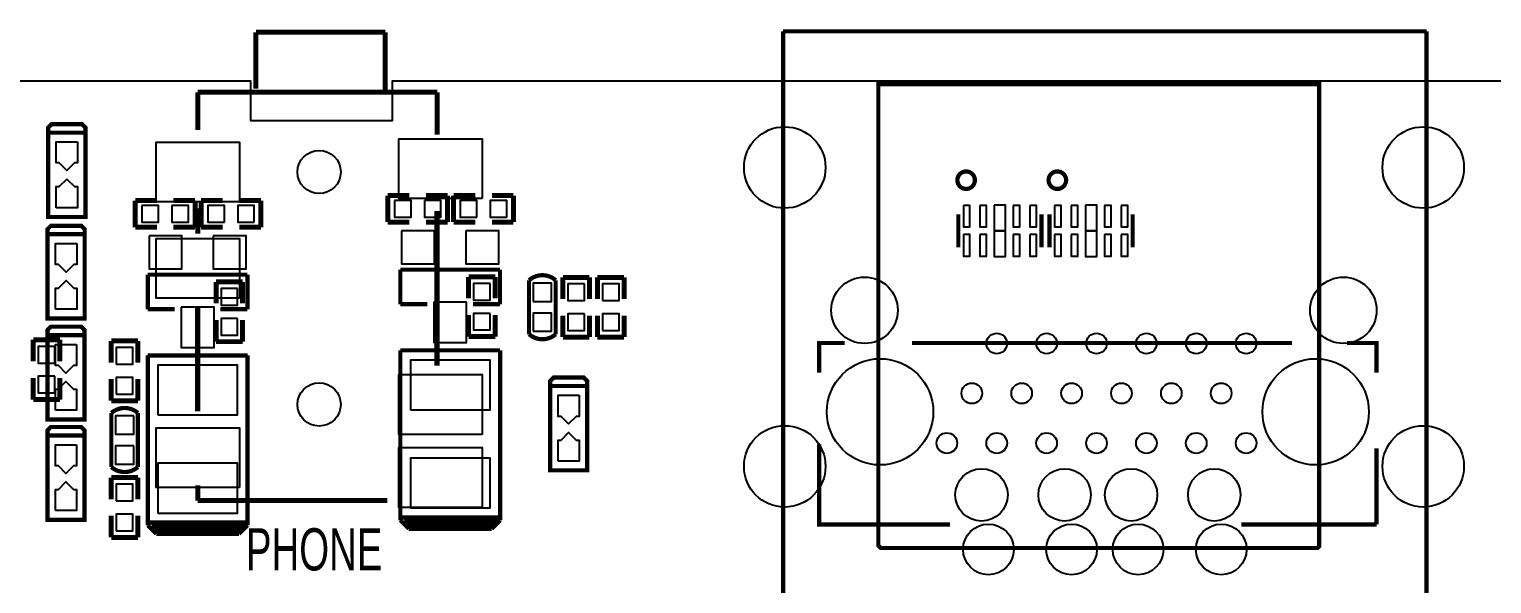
# Model space of a CAD drawing. Extents: x -118 to 7078, y 0 to 4366.
# Drawn here: x 1394 to 3125, y 3619 to 4277 of the extents above; entities that cross this region are included whole.
import ezdxf

# ---------------------------------------------------------------- set-up
doc = ezdxf.new("R2010")
doc.units = 0
doc.header["$MEASUREMENT"] = 0
for name, color, linetype in [('BG_OUTLINE', 254, 'CONTINUOUS'), ('BG_SILKSCREEN_TOP', 7, 'CONTINUOUS'), ('PG_SILKSCREEN_BOTTOM', 85, 'CONTINUOUS'), ('PG_SILKSCREEN_TOP', 85, 'CONTINUOUS'), ('PIN_BOTTOM', 5, 'CONTINUOUS'), ('PIN_TOP', 92, 'CONTINUOUS')]:
    doc.layers.add(name, color=color, linetype=linetype)

msp = doc.modelspace()

# ---------------------------------------------------------------- linework, layer by layer
at = {"layer": 'BG_OUTLINE'}
msp.add_lwpolyline([(-118.11, 4056.352), (-118.11, 157.158, 0.414214), (39.048, 0), (6929.835, 0, 0.378859), (7078.22, 148.385), (7078.22, 4054.613, 0.42493), (6917.834, 4215), (6557, 4214.999), (6557, 3842), (5999, 3842), (5999, 4214.998), (1823, 4214.987), (1823, 4168), (1656, 4168), (1656, 4214.987), (1205, 4214.986), (1205, 4168), (1038, 4168), (1038, 4214.986), (40.538, 4214.985, 0.418755)], format="xyb", close=True, dxfattribs=at)
at = {"layer": 'PG_SILKSCREEN_BOTTOM'}
for points in [[(2513.11, 4097.6, 5, 5, 1), (2492.37, 4097.6, 5, 5, 1), (2513.11, 4097.6, 5, 5, 0)], [(2621.11, 4097.6, 5, 5, 1), (2600.37, 4097.6, 5, 5, 1), (2621.11, 4097.6, 5, 5, 0)], [(1518.967, 4073.35, 5.909, 5.909, 0), (1544.557, 4073.35, 5.909, 5.909, 0)], [(1518.967, 4041.854, 5.909, 5.909, 0), (1518.967, 4073.35, 5.909, 5.909, 0)], [(1589.825, 4073.35, 5.909, 5.909, 0), (1564.235, 4073.35, 5.909, 5.909, 0)], [(1589.825, 4041.854, 5.909, 5.909, 0), (1589.825, 4073.35, 5.909, 5.909, 0)], [(1596.971, 4073.348, 5.909, 5.909, 0), (1596.971, 4041.852, 5.909, 5.909, 0)], [(1622.561, 4073.348, 5.909, 5.909, 0), (1596.971, 4073.348, 5.909, 5.909, 0)], [(1642.239, 4073.348, 5.909, 5.909, 0), (1667.829, 4073.348, 5.909, 5.909, 0)], [(1667.829, 4073.348, 5.909, 5.909, 0), (1667.829, 4041.852, 5.909, 5.909, 0)], [(1817.973, 4079.349, 5.909, 5.909, 0), (1843.563, 4079.349, 5.909, 5.909, 0)], [(1817.973, 4047.853, 5.909, 5.909, 0), (1817.973, 4079.349, 5.909, 5.909, 0)], [(1888.831, 4079.349, 5.909, 5.909, 0), (1863.241, 4079.349, 5.909, 5.909, 0)], [(1888.831, 4047.853, 5.909, 5.909, 0), (1888.831, 4079.349, 5.909, 5.909, 0)], [(1895.97, 4079.348, 5.909, 5.909, 0), (1895.97, 4047.852, 5.909, 5.909, 0)], [(1921.56, 4079.348, 5.909, 5.909, 0), (1895.97, 4079.348, 5.909, 5.909, 0)], [(1941.238, 4079.348, 5.909, 5.909, 0), (1966.828, 4079.348, 5.909, 5.909, 0)], [(1966.828, 4079.348, 5.909, 5.909, 0), (1966.828, 4047.852, 5.909, 5.909, 0)], [(2493.531, 4017.911, 5, 5, 0), (2493.531, 4057.281, 5, 5, 0)], [(2591.949, 4017.911, 5, 5, 0), (2591.949, 4057.281, 5, 5, 0)], [(2601.531, 4017.911, 5, 5, 0), (2601.531, 4057.281, 5, 5, 0)], [(2699.949, 4017.911, 5, 5, 0), (2699.949, 4057.281, 5, 5, 0)], [(1544.557, 4041.854, 5.909, 5.909, 0), (1518.967, 4041.854, 5.909, 5.909, 0)], [(1564.235, 4041.854, 5.909, 5.909, 0), (1589.825, 4041.854, 5.909, 5.909, 0)], [(1596.971, 4041.852, 5.909, 5.909, 0), (1622.561, 4041.852, 5.909, 5.909, 0)], [(1667.829, 4041.852, 5.909, 5.909, 0), (1642.239, 4041.852, 5.909, 5.909, 0)], [(1843.563, 4047.853, 5.909, 5.909, 0), (1817.973, 4047.853, 5.909, 5.909, 0)], [(1863.241, 4047.853, 5.909, 5.909, 0), (1888.831, 4047.853, 5.909, 5.909, 0)], [(1895.97, 4047.852, 5.909, 5.909, 0), (1921.56, 4047.852, 5.909, 5.909, 0)], [(1966.828, 4047.852, 5.909, 5.909, 0), (1941.238, 4047.852, 5.909, 5.909, 0)], [(1533.837, 3944.598, 5, 5, 0), (1533.837, 3985.598, 5, 5, 0)], [(1533.837, 3985.598, 5, 5, 0), (1651.837, 3985.598, 5, 5, 0)], [(1651.837, 3985.598, 5, 5, 0), (1651.837, 3944.598, 5, 5, 0)], [(1832.837, 3950.601, 5, 5, 0), (1832.837, 3991.601, 5, 5, 0)], [(1832.837, 3991.601, 5, 5, 0), (1950.837, 3991.601, 5, 5, 0)], [(1913.652, 3983.029, 5.909, 5.909, 0), (1945.148, 3983.029, 5.909, 5.909, 0)], [(1913.652, 3957.439, 5.909, 5.909, 0), (1913.652, 3983.029, 5.909, 5.909, 0)], [(1945.148, 3983.029, 5.909, 5.909, 0), (1945.148, 3957.439, 5.909, 5.909, 0)], [(1950.837, 3991.601, 5, 5, 0), (1950.837, 3950.601, 5, 5, 0)], [(1985.252, 3956.839, 5, 5, 0), (1985.252, 3979, 5, 5, -0.37791), (2016.748, 3979, 5, 5, 0)], [(2025.252, 3982.429, 5.909, 5.909, 0), (2056.748, 3982.429, 5.909, 5.909, 0)], [(2025.252, 3956.839, 5.909, 5.909, 0), (2025.252, 3982.429, 5.909, 5.909, 0)], [(2056.748, 3982.429, 5.909, 5.909, 0), (2056.748, 3956.839, 5.909, 5.909, 0)], [(2066.252, 3982.429, 5.909, 5.909, 0), (2066.252, 3956.839, 5.909, 5.909, 0)], [(2097.748, 3982.429, 5.909, 5.909, 0), (2066.252, 3982.429, 5.909, 5.909, 0)], [(2097.748, 3956.839, 5.909, 5.909, 0), (2097.748, 3982.429, 5.909, 5.909, 0)], [(1614.652, 3977.029, 5.909, 5.909, 0), (1646.148, 3977.029, 5.909, 5.909, 0)], [(1614.652, 3951.439, 5.909, 5.909, 0), (1614.652, 3977.029, 5.909, 5.909, 0)], [(1646.148, 3977.029, 5.909, 5.909, 0), (1646.148, 3951.439, 5.909, 5.909, 0)], [(2016.748, 3979, 5, 5, 0), (2016.748, 3956.839, 5, 5, 0)], [(1864.837, 3950.601, 5, 5, 0), (1832.837, 3950.601, 5, 5, 0)], [(1950.837, 3950.601, 5, 5, 0), (1918.837, 3950.601, 5, 5, 0)], [(2016.748, 3956.839, 5, 5, 0), (2016.748, 3915, 5, 5, -0.37791), (1985.252, 3915, 5, 5, 0)], [(1985.252, 3915, 5, 5, 0), (1985.252, 3956.839, 5, 5, 0)], [(1565.837, 3944.598, 5, 5, 0), (1533.837, 3944.598, 5, 5, 0)], [(1614.652, 3931.761, 5.909, 5.909, 0), (1614.652, 3906.171, 5.909, 5.909, 0)], [(1651.837, 3944.598, 5, 5, 0), (1619.837, 3944.598, 5, 5, 0)], [(1646.148, 3906.171, 5.909, 5.909, 0), (1646.148, 3931.761, 5.909, 5.909, 0)], [(1913.652, 3937.761, 5.909, 5.909, 0), (1913.652, 3912.171, 5.909, 5.909, 0)], [(1945.148, 3912.171, 5.909, 5.909, 0), (1945.148, 3937.761, 5.909, 5.909, 0)], [(2025.252, 3937.161, 5.909, 5.909, 0), (2025.252, 3911.571, 5.909, 5.909, 0)], [(2056.748, 3911.571, 5.909, 5.909, 0), (2056.748, 3937.161, 5.909, 5.909, 0)], [(2066.252, 3911.571, 5.909, 5.909, 0), (2066.252, 3937.161, 5.909, 5.909, 0)], [(2097.748, 3937.161, 5.909, 5.909, 0), (2097.748, 3911.571, 5.909, 5.909, 0)], [(1913.652, 3912.171, 5.909, 5.909, 0), (1945.148, 3912.171, 5.909, 5.909, 0)], [(2025.252, 3911.571, 5.909, 5.909, 0), (2056.748, 3911.571, 5.909, 5.909, 0)], [(2097.748, 3911.571, 5.909, 5.909, 0), (2066.252, 3911.571, 5.909, 5.909, 0)], [(1398.252, 3908.429, 5.909, 5.909, 0), (1429.748, 3908.429, 5.909, 5.909, 0)], [(1398.252, 3882.839, 5.909, 5.909, 0), (1398.252, 3908.429, 5.909, 5.909, 0)], [(1429.748, 3908.429, 5.909, 5.909, 0), (1429.748, 3882.839, 5.909, 5.909, 0)], [(1490.651, 3907.025, 5.909, 5.909, 0), (1490.651, 3881.435, 5.909, 5.909, 0)], [(1522.147, 3907.025, 5.909, 5.909, 0), (1490.651, 3907.025, 5.909, 5.909, 0)], [(1522.147, 3881.435, 5.909, 5.909, 0), (1522.147, 3907.025, 5.909, 5.909, 0)], [(1614.652, 3906.171, 5.909, 5.909, 0), (1646.148, 3906.171, 5.909, 5.909, 0)], [(1832.841, 3895.899, 5, 5, 0), (1832.841, 3694.411, 5, 5, 0)], [(1950.959, 3895.899, 5, 5, 0), (1832.841, 3895.899, 5, 5, 0)], [(1950.959, 3694.411, 5, 5, 0), (1950.959, 3895.899, 5, 5, 0)], [(1533.841, 3889.899, 5, 5, 0), (1533.841, 3688.411, 5, 5, 0)], [(1651.959, 3889.899, 5, 5, 0), (1533.841, 3889.899, 5, 5, 0)], [(1651.959, 3688.411, 5, 5, 0), (1651.959, 3889.899, 5, 5, 0)], [(1398.252, 3863.161, 5.909, 5.909, 0), (1398.252, 3837.571, 5.909, 5.909, 0)], [(1429.748, 3837.571, 5.909, 5.909, 0), (1429.748, 3863.161, 5.909, 5.909, 0)], [(1490.651, 3836.167, 5.909, 5.909, 0), (1490.651, 3861.757, 5.909, 5.909, 0)], [(1522.147, 3861.757, 5.909, 5.909, 0), (1522.147, 3836.167, 5.909, 5.909, 0)], [(1398.252, 3837.571, 5.909, 5.909, 0), (1429.748, 3837.571, 5.909, 5.909, 0)], [(1522.147, 3836.167, 5.909, 5.909, 0), (1490.651, 3836.167, 5.909, 5.909, 0)], [(1490.653, 3779.759, 5, 5, 0), (1490.653, 3821.598, 5, 5, -0.37791), (1522.149, 3821.598, 5, 5, 0)], [(1522.149, 3821.598, 5, 5, 0), (1522.149, 3779.759, 5, 5, 0)], [(1522.149, 3779.759, 5, 5, 0), (1522.149, 3757.598, 5, 5, -0.37791), (1490.653, 3757.598, 5, 5, 0)], [(1490.653, 3757.598, 5, 5, 0), (1490.653, 3779.759, 5, 5, 0)], [(1490.652, 3745.031, 5.909, 5.909, 0), (1490.652, 3719.441, 5.909, 5.909, 0)], [(1522.148, 3745.031, 5.909, 5.909, 0), (1490.652, 3745.031, 5.909, 5.909, 0)], [(1522.148, 3719.441, 5.909, 5.909, 0), (1522.148, 3745.031, 5.909, 5.909, 0)], [(1490.652, 3674.173, 5.909, 5.909, 0), (1490.652, 3699.763, 5.909, 5.909, 0)], [(1522.148, 3699.763, 5.909, 5.909, 0), (1522.148, 3674.173, 5.909, 5.909, 0)], [(1651.959, 3691.71, 5, 5, 0), (1533.841, 3691.71, 5, 5, 0)], [(1533.841, 3688.411, 5, 5, 0), (1543.841, 3678.411, 5, 5, 0)], [(1649.4, 3686.718, 5, 5, 0), (1538.4, 3686.718, 5, 5, 0)], [(1641.959, 3678.411, 5, 5, 0), (1651.959, 3688.411, 5, 5, 0)], [(1950.959, 3697.71, 5, 5, 0), (1832.841, 3697.71, 5, 5, 0)], [(1832.841, 3694.411, 5, 5, 0), (1842.841, 3684.411, 5, 5, 0)], [(1948.4, 3692.718, 5, 5, 0), (1837.4, 3692.718, 5, 5, 0)], [(1943.9, 3688.1, 5, 5, 0), (1841.4, 3688.1, 5, 5, 0)], [(1940.959, 3684.411, 5, 5, 0), (1950.959, 3694.411, 5, 5, 0)], [(1522.148, 3674.173, 5.909, 5.909, 0), (1490.652, 3674.173, 5.909, 5.909, 0)], [(1644.9, 3682.1, 5, 5, 0), (1542.4, 3682.1, 5, 5, 0)], [(1543.841, 3678.411, 5, 5, 0), (1641.959, 3678.411, 5, 5, 0)], [(1842.841, 3684.411, 5, 5, 0), (1940.959, 3684.411, 5, 5, 0)]]:
    msp.add_lwpolyline(points, format="xyseb", dxfattribs=at)
at = {"layer": 'PG_SILKSCREEN_TOP'}
for points in [[(1661.859, 4206.18, 6, 6, 0), (1661.859, 4272.96, 6, 6, 0)], [(1661.859, 4272.96, 6, 6, 0), (1814.989, 4272.96, 6, 6, 0)], [(1814.989, 4272.96, 6, 6, 0), (1814.989, 4204.61, 6, 6, 0)], [(2286.04, 3463.07, 5, 5, 0), (2286.04, 4274.09, 5, 5, 0)], [(2286.04, 4274.09, 5, 5, 0), (3047.85, 4274.09, 5, 5, 0)], [(3047.85, 4274.09, 5, 5, 0), (3047.85, 3463.07, 5, 5, 0)], [(2918.74, 3661.56, 5, 5, 0), (2401.74, 3661.56, 5, 5, 0), (2398.74, 3664.56, 5, 5, 0), (2398.74, 4211.56, 5, 5, 0), (2920.74, 4211.56, 5, 5, 0), (2920.74, 3663.56, 5, 5, 0), (2918.74, 3661.56, 5, 5, 0)], [(1593.04, 4156.991, 6, 6, 0), (1593.04, 4201.818, 6, 6, 0)], [(1593.04, 4201.818, 6, 6, 0), (1876.501, 4201.818, 6, 6, 0)], [(1876.501, 4201.818, 6, 6, 0), (1876.501, 4151.582, 6, 6, 0)], [(1416, 4154, 5, 5, 0), (1416, 4160, 5, 5, 0), (1420, 4164, 5, 5, 0), (1438, 4164, 5, 5, 0)], [(1460, 4154, 5, 5, 0), (1416, 4154, 5, 5, 0), (1416, 4054, 5, 5, 0), (1460, 4054, 5, 5, 0), (1460, 4154, 5, 5, 0)], [(1460, 4154, 5, 5, 0), (1460, 4160, 5, 5, 0), (1456, 4164, 5, 5, 0), (1438, 4164, 5, 5, 0)], [(1593.229, 4064.212, 6, 6, 0), (1593.229, 4034.369, 6, 6, 0)], [(1876.3, 4061.188, 6, 6, 0), (1876.3, 3877.791, 6, 6, 0)], [(1415.142, 4033.594, 5, 5, 0), (1415.142, 4039.594, 5, 5, 0), (1419.142, 4043.594, 5, 5, 0), (1437.142, 4043.594, 5, 5, 0)], [(1459.142, 4033.594, 5, 5, 0), (1415.142, 4033.594, 5, 5, 0), (1415.142, 3933.594, 5, 5, 0), (1459.142, 3933.594, 5, 5, 0), (1459.142, 4033.594, 5, 5, 0)], [(1459.142, 4033.594, 5, 5, 0), (1459.142, 4039.594, 5, 5, 0), (1455.142, 4043.594, 5, 5, 0), (1437.142, 4043.594, 5, 5, 0)], [(1592.922, 3948.031, 6, 6, 0), (1592.922, 3823.428, 6, 6, 0)], [(1415, 3914, 5, 5, 0), (1415, 3920, 5, 5, 0), (1419, 3924, 5, 5, 0), (1437, 3924, 5, 5, 0)], [(1459, 3914, 5, 5, 0), (1415, 3914, 5, 5, 0), (1415, 3814, 5, 5, 0), (1459, 3814, 5, 5, 0), (1459, 3914, 5, 5, 0)], [(1459, 3914, 5, 5, 0), (1459, 3920, 5, 5, 0), (1455, 3924, 5, 5, 0), (1437, 3924, 5, 5, 0)], [(2328.74, 3869.56, 5, 5, 0), (2328.74, 3904.56, 5, 5, 0), (2358.74, 3904.56, 5, 5, 0)], [(2438.74, 3904.56, 5, 5, 0), (2888.74, 3904.56, 5, 5, 0)], [(2953.74, 3904.56, 5, 5, 0), (2988.74, 3904.56, 5, 5, 0), (2988.74, 3869.56, 5, 5, 0)], [(2010.142, 3853.594, 5, 5, 0), (2010.142, 3859.594, 5, 5, 0), (2014.142, 3863.594, 5, 5, 0), (2032.142, 3863.594, 5, 5, 0)], [(2054.142, 3853.594, 5, 5, 0), (2054.142, 3859.594, 5, 5, 0), (2050.142, 3863.594, 5, 5, 0), (2032.142, 3863.594, 5, 5, 0)], [(2054.142, 3853.594, 5, 5, 0), (2010.142, 3853.594, 5, 5, 0), (2010.142, 3753.594, 5, 5, 0), (2054.142, 3753.594, 5, 5, 0), (2054.142, 3853.594, 5, 5, 0)], [(1415, 3795, 5, 5, 0), (1415, 3801, 5, 5, 0), (1419, 3805, 5, 5, 0), (1437, 3805, 5, 5, 0)], [(1459, 3795, 5, 5, 0), (1415, 3795, 5, 5, 0), (1415, 3695, 5, 5, 0), (1459, 3695, 5, 5, 0), (1459, 3795, 5, 5, 0)], [(1459, 3795, 5, 5, 0), (1459, 3801, 5, 5, 0), (1455, 3805, 5, 5, 0), (1437, 3805, 5, 5, 0)], [(2483.74, 3689.56, 5, 5, 0), (2328.74, 3689.56, 5, 5, 0), (2328.74, 3784.56, 5, 5, 0)], [(2988.74, 3779.56, 5, 5, 0), (2988.74, 3689.56, 5, 5, 0)], [(1592.989, 3735.881, 6, 6, 0), (1592.989, 3717.739, 6, 6, 0)], [(1592.989, 3717.739, 6, 6, 0), (1817.442, 3717.739, 6, 6, 0)], [(2988.74, 3689.56, 5, 5, 0), (2828.74, 3689.56, 5, 5, 0)]]:
    msp.add_lwpolyline(points, format="xyseb", dxfattribs=at)
at = {"layer": 'PIN_BOTTOM'}
for points in [[(1825.8415, 4073.4415), (1825.8415, 4053.7605), (1845.5225, 4053.7605), (1845.5225, 4073.4415)], [(1861.2815, 4073.4415), (1861.2815, 4053.7605), (1880.9625, 4053.7605), (1880.9625, 4073.4415)], [(1923.52, 4053.759), (1923.52, 4073.44), (1903.839, 4073.44), (1903.839, 4053.759)], [(1958.96, 4053.759), (1958.96, 4073.44), (1939.279, 4073.44), (1939.279, 4053.759)], [(1526.8355, 4067.4425), (1526.8355, 4047.7615), (1546.5165, 4047.7615), (1546.5165, 4067.4425)], [(1562.2755, 4067.4425), (1562.2755, 4047.7615), (1581.9565, 4047.7615), (1581.9565, 4067.4425)], [(1624.521, 4047.759), (1624.521, 4067.44), (1604.84, 4067.44), (1604.84, 4047.759)], [(1659.961, 4047.759), (1659.961, 4067.44), (1640.28, 4067.44), (1640.28, 4047.759)], [(2499.435, 4067.4895), (2499.435, 4042.1505), (2507.305, 4042.1505), (2507.305, 4067.4895)], [(2519.124, 4067.4895), (2519.124, 4042.1505), (2526.994, 4042.1505), (2526.994, 4067.4895)], [(2536.1, 4068.116), (2536.1, 4037.604), (2549.38, 4037.604), (2549.38, 4068.116)], [(2558.486, 4067.4895), (2558.486, 4042.1505), (2566.356, 4042.1505), (2566.356, 4067.4895)], [(2578.175, 4067.4895), (2578.175, 4042.1505), (2586.045, 4042.1505), (2586.045, 4067.4895)], [(2607.435, 4067.4895), (2607.435, 4042.1505), (2615.305, 4042.1505), (2615.305, 4067.4895)], [(2627.124, 4067.4895), (2627.124, 4042.1505), (2634.994, 4042.1505), (2634.994, 4067.4895)], [(2644.1, 4068.116), (2644.1, 4037.604), (2657.38, 4037.604), (2657.38, 4068.116)], [(2666.486, 4067.4895), (2666.486, 4042.1505), (2674.356, 4042.1505), (2674.356, 4067.4895)], [(2686.175, 4067.4895), (2686.175, 4042.1505), (2694.045, 4042.1505), (2694.045, 4067.4895)], [(1834.337, 4037.632), (1834.337, 3998.632), (1873.337, 3998.632), (1873.337, 4037.632)], [(1910.337, 4037.632), (1910.337, 3998.632), (1949.337, 3998.632), (1949.337, 4037.632)], [(2536.1, 4037.596), (2536.1, 4007.084), (2549.38, 4007.084), (2549.38, 4037.596)], [(2644.1, 4037.596), (2644.1, 4007.084), (2657.38, 4007.084), (2657.38, 4037.596)], [(1535.337, 4031.629), (1535.337, 3992.629), (1574.337, 3992.629), (1574.337, 4031.629)], [(1611.337, 4031.629), (1611.337, 3992.629), (1650.337, 3992.629), (1650.337, 4031.629)], [(2499.435, 4033.0495), (2499.435, 4007.7105), (2507.305, 4007.7105), (2507.305, 4033.0495)], [(2519.124, 4033.0495), (2519.124, 4007.7105), (2526.994, 4007.7105), (2526.994, 4033.0495)], [(2558.486, 4033.0495), (2558.486, 4007.7105), (2566.356, 4007.7105), (2566.356, 4033.0495)], [(2578.175, 4033.0495), (2578.175, 4007.7105), (2586.045, 4007.7105), (2586.045, 4033.0495)], [(2607.435, 4033.0495), (2607.435, 4007.7105), (2615.305, 4007.7105), (2615.305, 4033.0495)], [(2627.124, 4033.0495), (2627.124, 4007.7105), (2634.994, 4007.7105), (2634.994, 4033.0495)], [(2666.486, 4033.0495), (2666.486, 4007.7105), (2674.356, 4007.7105), (2674.356, 4033.0495)], [(2686.175, 4033.0495), (2686.175, 4007.7105), (2694.045, 4007.7105), (2694.045, 4033.0495)], [(1640.2405, 3969.1605), (1620.5595, 3969.1605), (1620.5595, 3949.4795), (1640.2405, 3949.4795)], [(1939.2405, 3975.1605), (1919.5595, 3975.1605), (1919.5595, 3955.4795), (1939.2405, 3955.4795)], [(1990.175, 3953.895), (2011.825, 3953.895), (2011.825, 3975.545), (1990.175, 3975.545)], [(2050.8405, 3974.5605), (2031.1595, 3974.5605), (2031.1595, 3954.8795), (2050.8405, 3954.8795)], [(2072.1595, 3954.8795), (2091.8405, 3954.8795), (2091.8405, 3974.5605), (2072.1595, 3974.5605)], [(1872.337, 3953.07), (1872.337, 3905.07), (1911.337, 3905.07), (1911.337, 3953.07)], [(1573.337, 3947.067), (1573.337, 3899.067), (1612.337, 3899.067), (1612.337, 3947.067)], [(1640.2405, 3933.7205), (1620.5595, 3933.7205), (1620.5595, 3914.0395), (1640.2405, 3914.0395)], [(1939.2405, 3939.7205), (1919.5595, 3939.7205), (1919.5595, 3920.0395), (1939.2405, 3920.0395)], [(1990.175, 3918.455), (2011.825, 3918.455), (2011.825, 3940.105), (1990.175, 3940.105)], [(2050.8405, 3939.1205), (2031.1595, 3939.1205), (2031.1595, 3919.4395), (2050.8405, 3919.4395)], [(2072.1595, 3919.4395), (2091.8405, 3919.4395), (2091.8405, 3939.1205), (2072.1595, 3939.1205)], [(1423.8405, 3900.5605), (1404.1595, 3900.5605), (1404.1595, 3880.8795), (1423.8405, 3880.8795)], [(1496.5585, 3879.4755), (1516.2395, 3879.4755), (1516.2395, 3899.1565), (1496.5585, 3899.1565)], [(1844.695, 3825.2985), (1939.183, 3825.2985), (1939.183, 3884.3575), (1844.695, 3884.3575)], [(1423.8405, 3865.1205), (1404.1595, 3865.1205), (1404.1595, 3845.4395), (1423.8405, 3845.4395)], [(1496.5585, 3844.0355), (1516.2395, 3844.0355), (1516.2395, 3863.7165), (1496.5585, 3863.7165)], [(1545.695, 3819.2985), (1640.183, 3819.2985), (1640.183, 3878.3575), (1545.695, 3878.3575)], [(1517.226, 3818.143), (1495.576, 3818.143), (1495.576, 3796.493), (1517.226, 3796.493)], [(1517.226, 3782.703), (1495.576, 3782.703), (1495.576, 3761.053), (1517.226, 3761.053)], [(1545.695, 3703.0115), (1640.183, 3703.0115), (1640.183, 3762.0705), (1545.695, 3762.0705)], [(1844.695, 3709.0115), (1939.183, 3709.0115), (1939.183, 3768.0705), (1844.695, 3768.0705)], [(1496.5595, 3717.4815), (1516.2405, 3717.4815), (1516.2405, 3737.1625), (1496.5595, 3737.1625)], [(1496.5595, 3682.0415), (1516.2405, 3682.0415), (1516.2405, 3701.7225), (1496.5595, 3701.7225)]]:
    msp.add_lwpolyline(points, close=True, dxfattribs=at)
for centre, radius in [((2288.01, 4112.67), 48.2305), ((3043.92, 4112.67), 48.2305), ((1736.741, 4107.33), 25.5905), ((2382.5, 3943.38), 39.37), ((2949.43, 3943.38), 39.37), ((2539, 3904.01), 12.2045), ((2598.05, 3904.01), 12.2045), ((2657.11, 3904.01), 12.2045), ((2716.16, 3904.01), 12.2045), ((2775.22, 3904.01), 12.2045), ((2834.27, 3904.01), 12.2045), ((2400.87, 3822.989), 62.99), ((2916.61, 3822.989), 62.99), ((1736.741, 3831.739), 25.5905), ((2509.47, 3844.96), 12.2045), ((2568.52, 3844.96), 12.2045), ((2627.58, 3844.96), 12.2045), ((2686.63, 3844.96), 12.2045), ((2745.69, 3844.96), 12.2045), ((2804.74, 3844.96), 12.2045), ((2288.01, 3758.34), 48.2305), ((2479.94, 3785.9), 12.2045), ((2539, 3785.9), 12.2045), ((2598.05, 3785.9), 12.2045), ((2657.11, 3785.9), 12.2045), ((2716.16, 3785.9), 12.2045), ((2775.22, 3785.9), 12.2045), ((2834.27, 3785.9), 12.2045), ((3043.92, 3758.34), 48.2305), ((2520.941, 3724.56), 31), ((2619.37, 3724.56), 31), ((2698.11, 3724.56), 31), ((2796.539, 3724.56), 31), ((2529.15, 3659.92), 30), ((2627.58, 3659.92), 30), ((2706.32, 3659.92), 30), ((2804.74, 3659.92), 30)]:
    msp.add_circle(centre, radius, dxfattribs=at)
at = {"layer": 'PIN_TOP'}
for points in [[(1450.5, 4143), (1450.5, 4118), (1447.5, 4118), (1447, 4118), (1438, 4109), (1429, 4118), (1425.5, 4118), (1425.5, 4143)], [(1642.2545, 4071.895), (1543.8255, 4071.895), (1543.8255, 4142.765), (1642.2545, 4142.765)], [(1929.6565, 4075.836), (1831.2275, 4075.836), (1831.2275, 4146.706), (1929.6565, 4146.706)], [(1425.5, 4065), (1425.5, 4090), (1428.5, 4090), (1429, 4090), (1438, 4099), (1447, 4090), (1450.5, 4090), (1450.5, 4065)], [(1449.642, 4022.594), (1449.642, 3997.594), (1446.642, 3997.594), (1446.142, 3997.594), (1437.142, 3988.594), (1428.142, 3997.594), (1424.642, 3997.594), (1424.642, 4022.594)], [(1642.2545, 3957.726), (1543.8255, 3957.726), (1543.8255, 4028.596), (1642.2545, 4028.596)], [(1424.642, 3944.594), (1424.642, 3969.594), (1427.642, 3969.594), (1428.142, 3969.594), (1437.142, 3978.594), (1446.142, 3969.594), (1449.642, 3969.594), (1449.642, 3944.594)], [(1449.5, 3903), (1449.5, 3878), (1446.5, 3878), (1446, 3878), (1437, 3869), (1428, 3878), (1424.5, 3878), (1424.5, 3903)], [(1929.6565, 3796.304), (1831.2275, 3796.304), (1831.2275, 3867.174), (1929.6565, 3867.174)], [(1424.5, 3825), (1424.5, 3850), (1427.5, 3850), (1428, 3850), (1437, 3859), (1446, 3850), (1449.5, 3850), (1449.5, 3825)], [(2044.642, 3842.594), (2044.642, 3817.594), (2041.642, 3817.594), (2041.142, 3817.594), (2032.142, 3808.594), (2023.142, 3817.594), (2019.642, 3817.594), (2019.642, 3842.594)], [(1642.2545, 3733.316), (1543.8255, 3733.316), (1543.8255, 3804.186), (1642.2545, 3804.186)], [(2019.642, 3764.594), (2019.642, 3789.594), (2022.642, 3789.594), (2023.142, 3789.594), (2032.142, 3798.594), (2041.142, 3789.594), (2044.642, 3789.594), (2044.642, 3764.594)], [(1449.5, 3784), (1449.5, 3759), (1446.5, 3759), (1446, 3759), (1437, 3750), (1428, 3759), (1424.5, 3759), (1424.5, 3784)], [(1929.6565, 3709.694), (1831.2275, 3709.694), (1831.2275, 3780.564), (1929.6565, 3780.564)], [(1424.5, 3706), (1424.5, 3731), (1427.5, 3731), (1428, 3731), (1437, 3740), (1446, 3731), (1449.5, 3731), (1449.5, 3706)]]:
    msp.add_lwpolyline(points, close=True, dxfattribs=at)
for centre, radius in [((2288.01, 4112.67), 48.2305), ((3043.92, 4112.67), 48.2305), ((1736.741, 4107.33), 25.5905), ((2382.5, 3943.38), 39.37), ((2949.43, 3943.38), 39.37), ((2539, 3904.01), 12.2045), ((2598.05, 3904.01), 12.2045), ((2657.11, 3904.01), 12.2045), ((2716.16, 3904.01), 12.2045), ((2775.22, 3904.01), 12.2045), ((2834.27, 3904.01), 12.2045), ((2400.87, 3822.989), 62.99), ((2916.61, 3822.989), 62.99), ((1736.741, 3831.739), 25.5905), ((2509.47, 3844.96), 12.2045), ((2568.52, 3844.96), 12.2045), ((2627.58, 3844.96), 12.2045), ((2686.63, 3844.96), 12.2045), ((2745.69, 3844.96), 12.2045), ((2804.74, 3844.96), 12.2045), ((2288.01, 3758.34), 48.2305), ((2479.94, 3785.9), 12.2045), ((2539, 3785.9), 12.2045), ((2598.05, 3785.9), 12.2045), ((2657.11, 3785.9), 12.2045), ((2716.16, 3785.9), 12.2045), ((2775.22, 3785.9), 12.2045), ((2834.27, 3785.9), 12.2045), ((3043.92, 3758.34), 48.2305), ((2520.941, 3724.56), 31), ((2619.37, 3724.56), 31), ((2698.11, 3724.56), 31), ((2796.539, 3724.56), 31), ((2529.15, 3659.92), 30), ((2627.58, 3659.92), 30), ((2706.32, 3659.92), 30), ((2804.74, 3659.92), 30)]:
    msp.add_circle(centre, radius, dxfattribs=at)

# ---------------------------------------------------------------- texts
at = {"layer": 'BG_SILKSCREEN_TOP', "width": 0.68}
msp.add_text('PHONE', height=50, dxfattribs=at).set_placement((1650, 3635))

doc.saveas('drawing.dxf')
